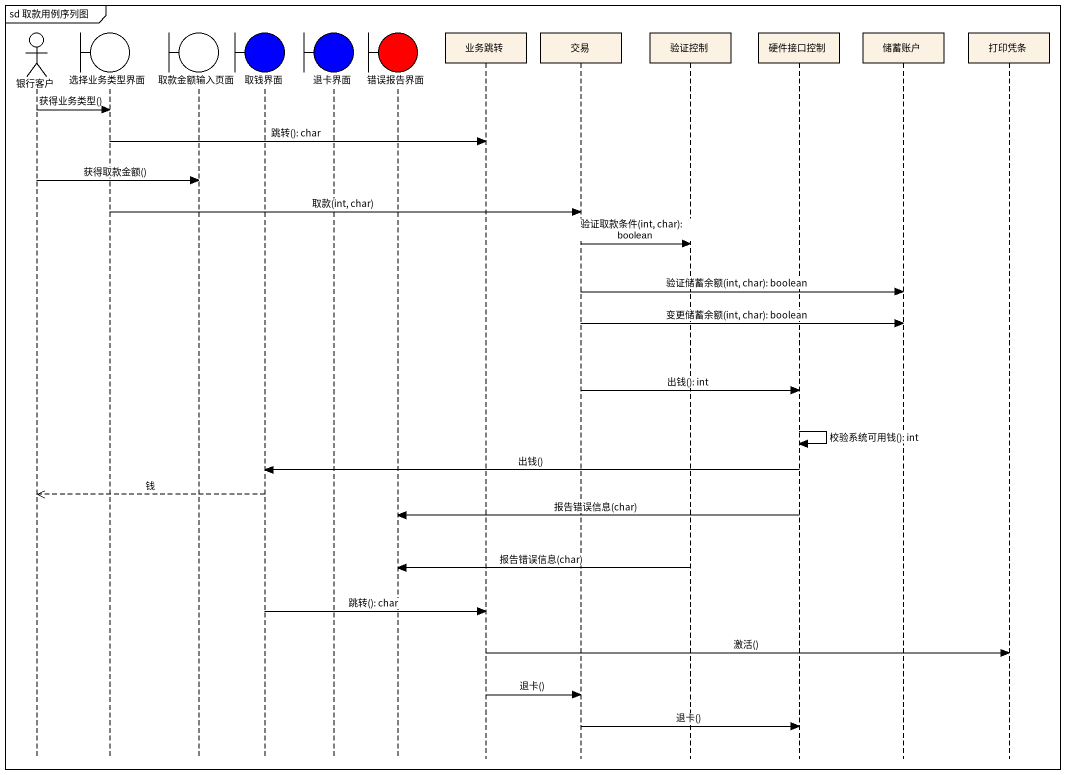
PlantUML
@startuml
mainframe sd 取款用例序列图
hide footbox
actor 银行客户
boundary 选择业务类型界面
boundary 取款金额输入页面
boundary 取钱界面 #0000FF
boundary 退卡界面 #0000FF
boundary 错误报告界面 #FF0000
participant 业务跳转
participant 交易
participant 验证控制
participant 硬件接口控制
participant 储蓄账户
participant 打印凭条

银行客户 -> 选择业务类型界面 : 获得业务类型()
选择业务类型界面 -> 业务跳转 : 跳转(): char
银行客户 -> 取款金额输入页面 : 获得取款金额()
选择业务类型界面 -> 交易 : 取款(int, char)
交易 -> 验证控制 : 验证取款条件(int, char): boolean
交易 -> 储蓄账户 : 验证储蓄余额(int, char): boolean
交易 -> 储蓄账户 : 变更储蓄余额(int, char): boolean
交易 -> 硬件接口控制 : 出钱(): int
硬件接口控制 -> 硬件接口控制 : 校验系统可用钱(): int
硬件接口控制 -> 取钱界面 : 出钱()
取钱界面 -->> 银行客户 : 钱
硬件接口控制 -> 错误报告界面 : 报告错误信息(char)
验证控制 -> 错误报告界面 : 报告错误信息(char)
取钱界面 -> 业务跳转 : 跳转(): char
业务跳转 -> 打印凭条 : 激活()
业务跳转 -> 交易 : 退卡()
交易 -> 硬件接口控制 : 退卡()
@enduml
